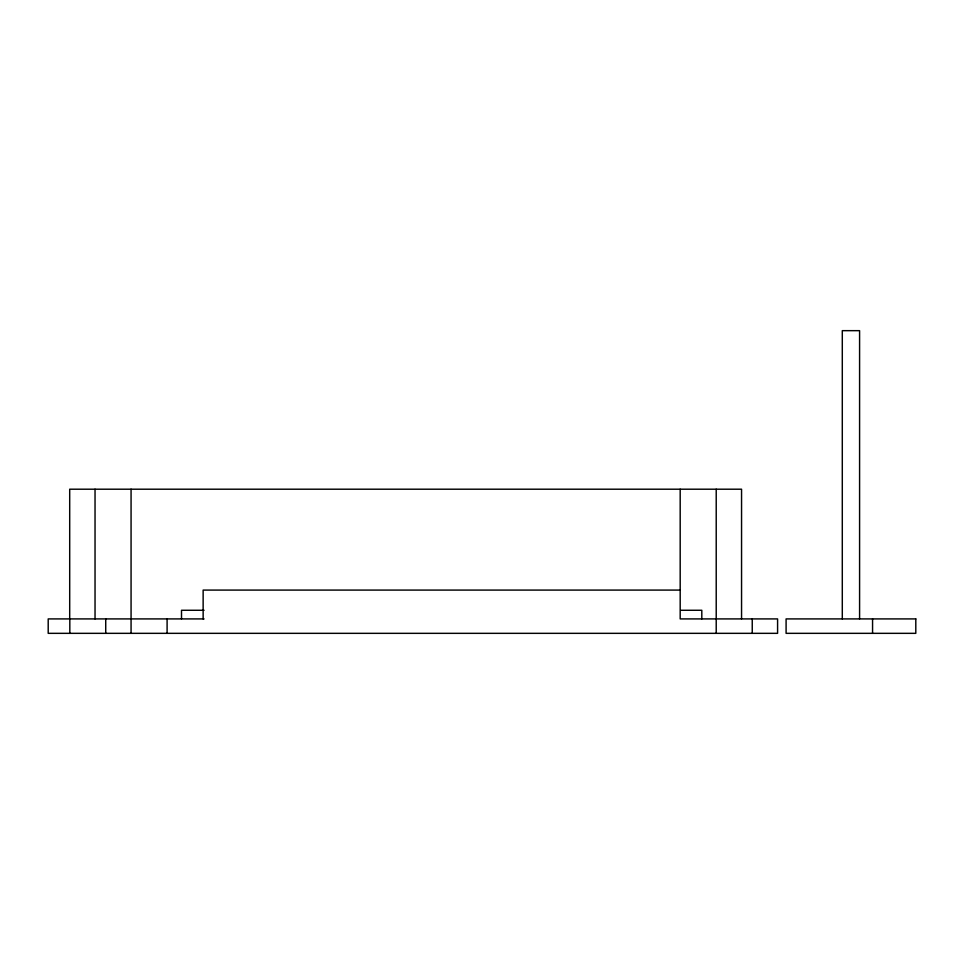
<?xml version="1.0" encoding="UTF-8"?>
<svg xmlns="http://www.w3.org/2000/svg" width="964" height="964" viewBox="0 0 964 964"><rect width="100%" height="100%" fill="white"/><g stroke="black" fill="none" stroke-linecap="round" stroke-linejoin="round"><path stroke-width="1.45" d="M680.186 590.089L203.139 590.089L203.139 618.912M204.067 610.272L181.509 610.272L181.509 618.912M680.753 610.272L701.804 610.272L701.804 618.912M204.067 618.912L48.2 618.912L48.2 633.336L777.587 633.336L777.587 618.912L680.186 618.912L680.186 489.206M872.565 618.912L872.565 633.336M859.587 618.912L859.587 330.664L842.295 330.664L842.295 618.912M752.245 618.912L752.245 633.336M741.557 618.912L741.557 489.206L69.697 489.206L69.697 618.912M716.216 489.206L716.216 633.336M167.097 618.912L167.097 633.336M131.068 489.206L131.068 633.336M105.727 618.912L105.727 633.336M95.038 489.206L95.038 618.912M69.818 618.912L69.818 633.336M915.8 618.912L786.094 618.912L786.094 633.336L915.8 633.336L915.8 618.912"/></g></svg>
